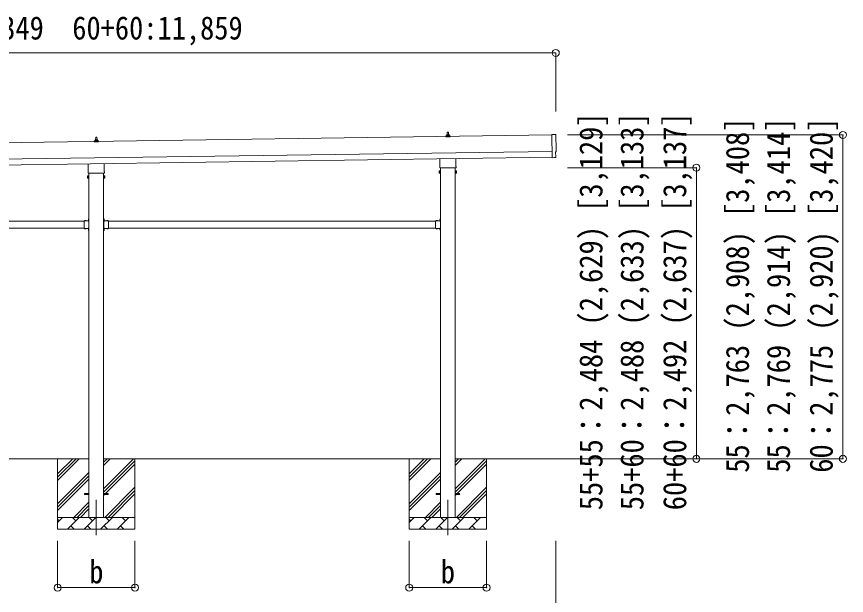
# Model space of a CAD drawing. Units: millimetres at full size, sheet at 1:60; details may follow other scales. Extents: x -16864 to 16864, y -11640 to 11640.
# Drawn here: x 1974 to 9054, y -8179 to -3242 of the extents above; entities that cross this region are included whole.
import ezdxf
from ezdxf.enums import TextEntityAlignment as Align

# ---------------------------------------------------------------- set-up
doc = ezdxf.new("R2010")
doc.units = ezdxf.units.MM
doc.header["$LTSCALE"] = 60
doc.header["$PDMODE"] = 32
doc.header["$PDSIZE"] = 60
doc.linetypes.add('CHAIN1', pattern=[8, 5, -1, 1, -1])
doc.linetypes.add('USER3', pattern=[4, 3, -1])
for name, color, linetype, lineweight in [('0-1_Defpoints', 7, 'CHAIN1', 9), ('0-2_TEXT1', 4, 'Continuous', 9), ('0-3_SHAPE', 7, 'Continuous', 9), ('0-8_TABLE1', 6, 'Continuous', 9)]:
    doc.layers.add(name, color=color, linetype=linetype, lineweight=lineweight)
doc.styles.add('ＭＳ ゴシック', font='')
doc.styles.get('ＭＳ ゴシック').set_extended_font_data('MS Gothic')

msp = doc.modelspace()

# ---------------------------------------------------------------- linework, layer by layer
at = {"layer": '0-1_Defpoints'}
for p, q in [((2653.86, -7364.24), (2653.86, -7713.24)), ((5653.86, -7364.24), (5653.86, -7713.24))]:
    msp.add_line(p, q, dxfattribs=at)
at = {"layer": '0-2_TEXT1'}
for p, q in [((5648.17, -4251.41), (5648.89, -4227.88)), ((5649.89, -4226.91), (5658.44, -4226.91)), ((5659.44, -4227.88), (5660.17, -4251.41)), ((6541.48, -4246.49), (6544.32, -4445.33)), ((6573.16, -4247.7), (6541.48, -4246.49)), ((6541.56, -4251.58), (1176.6, -4328.22)), ((2635.92, -4309.77), (2635.92, -4302.05)), ((2672.42, -4309.77), (2635.92, -4309.77)), ((2636.3, -4301.27), (2672.03, -4301.27)), ((2636.68, -4301.08), (2643.4, -4299.45)), ((2643.78, -4299.27), (2664.55, -4299.27)), ((2644.17, -4298.48), (2644.17, -4294.27)), ((2645.17, -4294.27), (2663.17, -4294.27)), ((2648.17, -4294.27), (2648.89, -4270.74)), ((2649.89, -4269.77), (2658.44, -4269.77)), ((2659.44, -4270.74), (2660.17, -4294.27)), ((2664.17, -4298.48), (2664.17, -4294.27)), ((2671.65, -4301.08), (2664.93, -4299.45)), ((2672.42, -4309.77), (2672.42, -4302.05)), ((5635.92, -4266.91), (5635.92, -4259.2)), ((5672.42, -4266.91), (5635.92, -4266.91)), ((5636.3, -4258.41), (5672.03, -4258.41)), ((5636.68, -4258.22), (5643.4, -4256.59)), ((5643.78, -4256.41), (5664.55, -4256.41)), ((5644.17, -4255.62), (5644.17, -4251.41)), ((5645.17, -4251.41), (5663.17, -4251.41)), ((5664.17, -4255.62), (5664.17, -4251.41)), ((5671.65, -4258.22), (5664.93, -4256.59)), ((5672.42, -4266.91), (5672.42, -4259.2)), ((1178.6, -4468.21), (6543.56, -4391.56)), ((1179.32, -4518.2), (6544.27, -4441.56)), ((5585.56, -4520.9), (5585.56, -4455.26)), ((5722.16, -4453.3), (5722.16, -4520.9)), ((6562.53, -4444.16), (6544.32, -4445.33)), ((6563.21, -4444.79), (6562.53, -4444.16)), ((6563.95, -4445.05), (6570.87, -4444.59)), ((2585.56, -4563.75), (2585.56, -4498.11)), ((2722.16, -4496.16), (2722.16, -4563.75)), ((5583.86, -4529.67), (5583.86, -4524.17)), ((5723.86, -4524.17), (5723.86, -4529.67)), ((2579.86, -4602.02), (2580.62, -4600.71)), ((2579.86, -4602.02), (2579.86, -4619.02)), ((2583.86, -4572.52), (2583.86, -4567.02)), ((2721.8, -4576.02), (2585.92, -4576.02)), ((2591.36, -4576.02), (2591.36, -7514.24)), ((2716.36, -7514.24), (2716.36, -4576.02)), ((2723.86, -4567.02), (2723.86, -4572.52)), ((2727.86, -4602.02), (2727.1, -4600.71)), ((2727.86, -4602.02), (2727.86, -4619.02)), ((5579.86, -4559.17), (5580.62, -4557.85)), ((5579.86, -4559.17), (5579.86, -4576.17)), ((5579.86, -4576.17), (5580.62, -4577.48)), ((5586.86, -4562.76), (5580.62, -4562.76)), ((5586.86, -4572.58), (5580.62, -4572.58)), ((5586.86, -4577.48), (5580.62, -4577.48)), ((5721.8, -4533.17), (5585.92, -4533.17)), ((5589.36, -4576.87), (5586.86, -4576.87)), ((5591.36, -4533.17), (5591.36, -7514.24)), ((5716.36, -7514.24), (5716.36, -4533.17)), ((5718.36, -4576.87), (5720.86, -4576.87)), ((5720.86, -4562.76), (5727.1, -4562.76)), ((5720.86, -4572.58), (5727.1, -4572.58)), ((5720.86, -4577.48), (5727.1, -4577.48)), ((5727.86, -4559.17), (5727.1, -4557.85)), ((5727.86, -4576.17), (5727.1, -4577.48)), ((5727.86, -4559.17), (5727.86, -4576.17)), ((2579.86, -4619.02), (2580.62, -4620.34)), ((2586.86, -4605.62), (2580.62, -4605.62)), ((2586.86, -4615.43), (2580.62, -4615.43)), ((2586.86, -4620.34), (2580.62, -4620.34)), ((2589.36, -4619.72), (2586.86, -4619.72)), ((2718.36, -4619.72), (2720.86, -4619.72)), ((2720.86, -4605.62), (2727.1, -4605.62)), ((2720.86, -4615.43), (2727.1, -4615.43)), ((2720.86, -4620.34), (2727.1, -4620.34)), ((2727.86, -4619.02), (2727.1, -4620.34)), ((-241.64, -4986.24), (2549.36, -4986.24)), ((2549.36, -4983.24), (2549.36, -5049.24)), ((2549.36, -4983.24), (2589.36, -4983.24)), ((2552.46, -4982.73), (2552.46, -4983.24)), ((2552.46, -4983.24), (2564.26, -4983.24)), ((2585.36, -4986.24), (2590.86, -4986.24)), ((2588.85, -4967.34), (2589.36, -4967.34)), ((2589.36, -4963.24), (2591.36, -4963.24)), ((2589.36, -4963.24), (2589.36, -4983.24)), ((2589.36, -4967.34), (2589.36, -4979.14)), ((2591.36, -4970.24), (2589.36, -4970.24)), ((2591.36, -4976.24), (2589.36, -4976.24)), ((2589.36, -4987.24), (2589.36, -5045.24)), ((2590.86, -4986.24), (2590.86, -5046.24)), ((2591.36, -4963.24), (2591.36, -4983.24)), ((2718.36, -4963.24), (2716.36, -4963.24)), ((2716.36, -4963.24), (2716.36, -4983.24)), ((2716.36, -4970.24), (2718.36, -4970.24)), ((2716.36, -4976.24), (2718.36, -4976.24)), ((2722.36, -4986.24), (2716.86, -4986.24)), ((2716.86, -4986.24), (2716.86, -5046.24)), ((2718.36, -4963.24), (2718.36, -4983.24)), ((2718.87, -4967.34), (2718.36, -4967.34)), ((2718.36, -4967.34), (2718.36, -4979.14)), ((2758.36, -4983.24), (2718.36, -4983.24)), ((2718.36, -4987.24), (2718.36, -5045.24)), ((2755.26, -4983.24), (2743.46, -4983.24)), ((2755.26, -4982.73), (2755.26, -4983.24)), ((2758.36, -4983.24), (2758.36, -5049.24)), ((2758.36, -4986.24), (5549.36, -4986.24)), ((5549.36, -4983.24), (5549.36, -5049.24)), ((5549.36, -4983.24), (5589.36, -4983.24)), ((5552.46, -4982.73), (5552.46, -4983.24)), ((5552.46, -4983.24), (5564.26, -4983.24)), ((5585.36, -4986.24), (5590.86, -4986.24)), ((5588.85, -4967.34), (5589.36, -4967.34)), ((5589.36, -4963.24), (5591.36, -4963.24)), ((5589.36, -4963.24), (5589.36, -4983.24)), ((5589.36, -4967.34), (5589.36, -4979.14)), ((5591.36, -4970.24), (5589.36, -4970.24)), ((5591.36, -4976.24), (5589.36, -4976.24)), ((5589.36, -4987.24), (5589.36, -5045.24)), ((5590.86, -4986.24), (5590.86, -5046.24)), ((5591.36, -4963.24), (5591.36, -4983.24)), ((-241.64, -5046.24), (2549.36, -5046.24)), ((2549.36, -5049.24), (2589.36, -5049.24)), ((2552.46, -5049.75), (2552.46, -5049.24)), ((2552.46, -5049.24), (2564.26, -5049.24)), ((2585.36, -5046.24), (2590.86, -5046.24)), ((2589.36, -5047.24), (2585.36, -5047.24)), ((2588.85, -5053.34), (2589.36, -5053.34)), ((2589.36, -5049.24), (2589.36, -5069.24)), ((2589.36, -5053.34), (2589.36, -5065.14)), ((2591.36, -5056.24), (2589.36, -5056.24)), ((2591.36, -5062.24), (2589.36, -5062.24)), ((2589.36, -5069.24), (2591.36, -5069.24)), ((2591.36, -5049.24), (2591.36, -5069.24)), ((2716.36, -5049.24), (2716.36, -5069.24)), ((2716.36, -5056.24), (2718.36, -5056.24)), ((2716.36, -5062.24), (2718.36, -5062.24)), ((2718.36, -5069.24), (2716.36, -5069.24)), ((2722.36, -5046.24), (2716.86, -5046.24)), ((2718.36, -5047.24), (2722.36, -5047.24)), ((2718.36, -5049.24), (2718.36, -5069.24)), ((2758.36, -5049.24), (2718.36, -5049.24)), ((2718.87, -5053.34), (2718.36, -5053.34)), ((2718.36, -5053.34), (2718.36, -5065.14)), ((2755.26, -5049.24), (2743.46, -5049.24)), ((2755.26, -5049.75), (2755.26, -5049.24)), ((2758.36, -5046.24), (5549.36, -5046.24)), ((5549.36, -5049.24), (5589.36, -5049.24)), ((5552.46, -5049.75), (5552.46, -5049.24)), ((5552.46, -5049.24), (5564.26, -5049.24)), ((5585.36, -5046.24), (5590.86, -5046.24)), ((5589.36, -5047.24), (5585.36, -5047.24)), ((5588.85, -5053.34), (5589.36, -5053.34)), ((5589.36, -5049.24), (5589.36, -5069.24)), ((5589.36, -5053.34), (5589.36, -5065.14)), ((5591.36, -5056.24), (5589.36, -5056.24)), ((5591.36, -5062.24), (5589.36, -5062.24)), ((5589.36, -5069.24), (5591.36, -5069.24)), ((5591.36, -5049.24), (5591.36, -5069.24)), ((2553.86, -7309.74), (2591.36, -7309.74)), ((2553.86, -7318.74), (2553.86, -7309.74)), ((2553.86, -7309.74), (2591.36, -7309.74)), ((2553.86, -7318.74), (2553.86, -7309.74)), ((2553.86, -7318.74), (2591.36, -7318.74)), ((2553.86, -7318.74), (2591.36, -7318.74)), ((2716.36, -7309.74), (2753.86, -7309.74)), ((2716.36, -7309.74), (2753.86, -7309.74)), ((2716.36, -7318.74), (2753.86, -7318.74)), ((2716.36, -7318.74), (2753.86, -7318.74)), ((2753.86, -7318.74), (2753.86, -7309.74)), ((2753.86, -7318.74), (2753.86, -7309.74)), ((5553.86, -7309.74), (5591.36, -7309.74)), ((5553.86, -7318.74), (5553.86, -7309.74)), ((5553.86, -7309.74), (5591.36, -7309.74)), ((5553.86, -7318.74), (5553.86, -7309.74)), ((5553.86, -7318.74), (5591.36, -7318.74)), ((5553.86, -7318.74), (5591.36, -7318.74)), ((5716.36, -7309.74), (5753.86, -7309.74)), ((5716.36, -7309.74), (5753.86, -7309.74)), ((5716.36, -7318.74), (5753.86, -7318.74)), ((5716.36, -7318.74), (5753.86, -7318.74)), ((5753.86, -7318.74), (5753.86, -7309.74)), ((5753.86, -7318.74), (5753.86, -7309.74))]:
    msp.add_line(p, q, dxfattribs=at)
for points in [[(6573.66, -4441.56), (6572.99, -4394.53), (6573.59, -4394.52)], [(2586.86, -4620.34), (2586.86, -4600.71), (2580.62, -4600.71)], [(2586.86, -4619.72), (2586.86, -4601.32), (2589.36, -4601.32)], [(2720.86, -4619.72), (2720.86, -4601.32), (2718.36, -4601.32)], [(2720.86, -4620.34), (2720.86, -4600.71), (2727.1, -4600.71)], [(5586.86, -4577.48), (5586.86, -4557.85), (5580.62, -4557.85)], [(5586.86, -4576.87), (5586.86, -4558.47), (5589.36, -4558.47)], [(5720.86, -4576.87), (5720.86, -4558.47), (5718.36, -4558.47)], [(5720.86, -4577.48), (5720.86, -4557.85), (5727.1, -4557.85)], [(2552.46, -4982.73), (2564.26, -4982.73), (2564.26, -4983.24)], [(2589.36, -4987.24), (2585.36, -4987.24), (2585.36, -4985.24), (2589.36, -4985.24)], [(2588.85, -4967.34), (2588.85, -4979.14), (2589.36, -4979.14)], [(2718.87, -4967.34), (2718.87, -4979.14), (2718.36, -4979.14)], [(2718.36, -4987.24), (2722.36, -4987.24), (2722.36, -4985.24), (2718.36, -4985.24)], [(2755.26, -4982.73), (2743.46, -4982.73), (2743.46, -4983.24)], [(5552.46, -4982.73), (5564.26, -4982.73), (5564.26, -4983.24)], [(5589.36, -4987.24), (5585.36, -4987.24), (5585.36, -4985.24), (5589.36, -4985.24)], [(5588.85, -4967.34), (5588.85, -4979.14), (5589.36, -4979.14)], [(2552.46, -5049.75), (2564.26, -5049.75), (2564.26, -5049.24)], [(2589.36, -5045.24), (2585.36, -5045.24), (2585.36, -5047.24)], [(2588.85, -5053.34), (2588.85, -5065.14), (2589.36, -5065.14)], [(2718.36, -5045.24), (2722.36, -5045.24), (2722.36, -5047.24)], [(2718.87, -5053.34), (2718.87, -5065.14), (2718.36, -5065.14)], [(2755.26, -5049.75), (2743.46, -5049.75), (2743.46, -5049.24)], [(5552.46, -5049.75), (5564.26, -5049.75), (5564.26, -5049.24)], [(5589.36, -5045.24), (5585.36, -5045.24), (5585.36, -5047.24)], [(5588.85, -5053.34), (5588.85, -5065.14), (5589.36, -5065.14)]]:
    msp.add_lwpolyline(points, dxfattribs=at)
for points in [[(2589.36, -4621.02), (2589.36, -4600.02), (2591.36, -4600.02), (2591.36, -4621.02)], [(2718.36, -4621.02), (2718.36, -4600.02), (2716.36, -4600.02), (2716.36, -4621.02)], [(5589.36, -4578.17), (5589.36, -4557.17), (5591.36, -4557.17), (5591.36, -4578.17)], [(5718.36, -4578.17), (5718.36, -4557.17), (5716.36, -4557.17), (5716.36, -4578.17)]]:
    msp.add_lwpolyline(points, close=True, dxfattribs=at)
at = {"layer": '0-2_TEXT1', "linetype": 'USER3'}
for points in [[(2555.86, -4980.63), (2557.21, -4983.41), (2558.36, -4984.01)], [(2560.86, -4980.63), (2559.5, -4983.41), (2558.36, -4984.01)], [(2586.75, -4970.74), (2589.53, -4972.09), (2590.13, -4973.24)], [(2586.75, -4975.74), (2589.53, -4974.38), (2590.13, -4973.24)], [(2720.97, -4970.74), (2718.19, -4972.09), (2717.58, -4973.24)], [(2720.97, -4975.74), (2718.19, -4974.38), (2717.58, -4973.24)], [(2746.86, -4980.63), (2748.21, -4983.41), (2749.36, -4984.01)], [(2751.86, -4980.63), (2750.5, -4983.41), (2749.36, -4984.01)], [(5555.86, -4980.63), (5557.21, -4983.41), (5558.36, -4984.01)], [(5560.86, -4980.63), (5559.5, -4983.41), (5558.36, -4984.01)], [(5586.75, -4970.74), (5589.53, -4972.09), (5590.13, -4973.24)], [(5586.75, -4975.74), (5589.53, -4974.38), (5590.13, -4973.24)], [(2555.86, -5051.85), (2557.21, -5049.07), (2558.36, -5048.46)], [(2560.86, -5051.85), (2559.5, -5049.07), (2558.36, -5048.46)], [(2586.75, -5056.74), (2589.53, -5058.09), (2590.13, -5059.24)], [(2586.75, -5061.74), (2589.53, -5060.38), (2590.13, -5059.24)], [(2720.97, -5056.74), (2718.19, -5058.09), (2717.58, -5059.24)], [(2720.97, -5061.74), (2718.19, -5060.38), (2717.58, -5059.24)], [(2746.86, -5051.85), (2748.21, -5049.07), (2749.36, -5048.46)], [(2751.86, -5051.85), (2750.5, -5049.07), (2749.36, -5048.46)], [(5555.86, -5051.85), (5557.21, -5049.07), (5558.36, -5048.46)], [(5560.86, -5051.85), (5559.5, -5049.07), (5558.36, -5048.46)], [(5586.75, -5056.74), (5589.53, -5058.09), (5590.13, -5059.24)], [(5586.75, -5061.74), (5589.53, -5060.38), (5590.13, -5059.24)]]:
    msp.add_lwpolyline(points, dxfattribs=at)
at = {"layer": '0-2_TEXT1'}
for centre, radius, start, end in [((5648.25, -4252.04), 4.13, 90, 171.17633), ((5649.89, -4227.91), 1, 90, 178.60509), ((5657.5, -4251.41), 4.83, 133.60282, 180), ((5650.83, -4251.41), 4.83, 0, 46.39718), ((5658.44, -4227.91), 1, 1.39491, 90), ((5660.08, -4252.04), 4.13, 8.82367, 90), ((2636.92, -4302.05), 1, 103.62699, 180), ((2643.17, -4298.48), 1, 283.62699, 0), ((2648.25, -4294.9), 4.13, 90, 171.17633), ((2645.17, -4295.27), 1, 90, 180), ((2649.89, -4270.77), 1, 90, 178.60509), ((2657.5, -4294.27), 4.83, 133.60282, 180), ((2650.83, -4294.27), 4.83, 0, 46.39718), ((2658.44, -4270.77), 1, 1.39491, 90), ((2660.08, -4294.9), 4.13, 8.82367, 90), ((2663.17, -4295.27), 1, 0, 90), ((2665.17, -4298.48), 1, 180, 256.37301), ((2671.42, -4302.05), 1, 0, 76.37301), ((5636.92, -4259.2), 1, 103.62699, 180), ((5643.17, -4255.62), 1, 283.62699, 0), ((5645.17, -4252.41), 1, 90, 180), ((5663.17, -4252.41), 1, 0, 90), ((5665.17, -4255.62), 1, 180, 256.37301), ((5671.42, -4259.2), 1, 0, 76.37301), ((6563.89, -4444.05), 1, 227.3164, 273.81435), ((5587.86, -4524.17), 4, 125.09963, 180), ((5587.86, -4529.67), 4, 180, 194.47751), ((5587.86, -4529.67), 4, 194.47751, 241.04498), ((5719.86, -4529.67), 4, 298.95502, 345.52249), ((5719.86, -4524.17), 4, 0, 54.90037), ((5719.86, -4529.67), 4, 345.52249, 0), ((2584.2, -4603.16), 4.34, 145.61575, 214.38425), ((2587.86, -4567.02), 4, 125.09963, 180), ((2587.86, -4572.52), 4, 180, 194.47751), ((2587.86, -4572.52), 4, 194.47751, 241.04498), ((2719.86, -4572.52), 4, 298.95502, 345.52249), ((2719.86, -4567.02), 4, 0, 54.90037), ((2719.86, -4572.52), 4, 345.52249, 0), ((2723.51, -4603.16), 4.34, 325.61575, 34.38425), ((5584.2, -4560.31), 4.34, 145.61575, 214.38425), ((5584.2, -4575.03), 4.34, 145.61575, 214.38425), ((5596.1, -4567.67), 16.24, 162.41205, 197.58795), ((5723.51, -4560.31), 4.34, 325.61575, 34.38425), ((5711.62, -4567.67), 16.24, 342.41205, 17.58795), ((5723.51, -4575.03), 4.34, 325.61575, 34.38425), ((2596.1, -4610.52), 16.24, 162.41205, 197.58795), ((2584.2, -4617.89), 4.34, 145.61575, 214.38425), ((2711.62, -4610.52), 16.24, 342.41205, 17.58795), ((2723.51, -4617.89), 4.34, 325.61575, 34.38425), ((2558.36, -4988.47), 8.23, 44.2189, 135.7811), ((2594.59, -4973.24), 8.23, 134.2189, 225.7811), ((2589.36, -4983.24), 2, 270, 0), ((2718.36, -4983.24), 2, 180, 270), ((2713.13, -4973.24), 8.23, 314.2189, 45.7811), ((2749.36, -4988.47), 8.23, 44.2189, 135.7811), ((5558.36, -4988.47), 8.23, 44.2189, 135.7811), ((5594.59, -4973.24), 8.23, 134.2189, 225.7811), ((5589.36, -4983.24), 2, 270, 0), ((2558.36, -5044.01), 8.23, 224.2189, 315.7811), ((2594.59, -5059.24), 8.23, 134.2189, 225.7811), ((2589.36, -5049.24), 2, 0, 90), ((2718.36, -5049.24), 2, 90, 180), ((2713.13, -5059.24), 8.23, 314.2189, 45.7811), ((2749.36, -5044.01), 8.23, 224.2189, 315.7811), ((5558.36, -5044.01), 8.23, 224.2189, 315.7811), ((5594.59, -5059.24), 8.23, 134.2189, 225.7811), ((5589.36, -5049.24), 2, 0, 90)]:
    msp.add_arc(centre, radius, start, end, dxfattribs=at)
for centre, major_axis, ratio, start_param, end_param in [((6572.96, -4250.69), (3, -0.04), 0.99863, 6.2683889, 7.8016218), ((11339.34, -4253.03), (-4762.89, -68.04), 0.99863, 6.268406, 6.2977043), ((6570.66, -4441.59), (2.21, -2.04), 0.9974, 5.5252311, 7.0411395), ((6573.53, -4390.12), (4.41, -0.06), 0.99863, 4.712389, 6.2976778)]:
    msp.add_ellipse(centre, major_axis=major_axis, ratio=ratio, start_param=start_param, end_param=end_param, dxfattribs=at)
at = {"layer": '0-3_SHAPE'}
for p, q in [((2591.36, -7014.24), (-283.64, -7014.24)), ((2323.86, -7014.24), (2323.86, -7614.24)), ((2323.86, -7199.29), (2508.91, -7014.24)), ((2323.86, -7171), (2480.63, -7014.24)), ((2323.86, -7142.72), (2452.34, -7014.24)), ((2716.36, -7269.34), (2971.46, -7014.24)), ((2716.36, -7071.35), (2773.47, -7014.24)), ((2716.36, -7043.06), (2745.18, -7014.24)), ((5591.36, -7014.24), (2716.36, -7014.24)), ((2716.36, -7297.62), (2983.86, -7030.12)), ((2716.36, -7325.91), (2983.86, -7058.41)), ((2983.86, -7014.24), (2983.86, -7614.24)), ((5323.86, -7014.24), (5323.86, -7614.24)), ((5323.86, -7199.29), (5508.91, -7014.24)), ((5323.86, -7171), (5480.63, -7014.24)), ((5323.86, -7142.72), (5452.34, -7014.24)), ((5716.36, -7269.34), (5971.46, -7014.24)), ((5716.36, -7071.35), (5773.47, -7014.24)), ((5716.36, -7043.06), (5745.18, -7014.24)), ((6673.26, -7014.24), (5716.36, -7014.24)), ((5716.36, -7297.62), (5983.86, -7030.12)), ((5716.36, -7325.91), (5983.86, -7058.41)), ((5983.86, -7014.24), (5983.86, -7614.24)), ((2323.86, -7397.28), (2591.36, -7129.78)), ((5323.86, -7397.28), (5591.36, -7129.78)), ((2323.86, -7425.56), (2591.36, -7158.06)), ((2323.86, -7453.85), (2591.36, -7186.35)), ((5323.86, -7425.56), (5591.36, -7158.06)), ((5323.86, -7453.85), (5591.36, -7186.35)), ((2726.02, -7514.24), (2983.86, -7256.4)), ((2754.3, -7514.24), (2983.86, -7284.68)), ((5726.02, -7514.24), (5983.86, -7256.4)), ((5754.3, -7514.24), (5983.86, -7284.68)), ((2782.58, -7514.24), (2983.86, -7312.96)), ((5782.58, -7514.24), (5983.86, -7312.96)), ((2461.46, -7514.24), (2591.36, -7384.34)), ((2489.74, -7514.24), (2591.36, -7412.62)), ((5461.46, -7514.24), (5591.36, -7384.34)), ((5489.74, -7514.24), (5591.36, -7412.62)), ((2518.03, -7514.24), (2591.36, -7440.91)), ((5518.03, -7514.24), (5591.36, -7440.91)), ((2323.86, -7514.24), (2983.86, -7514.24)), ((2323.86, -7557.13), (2366.75, -7514.24)), ((2338.2, -7542.79), (2323.86, -7528.45)), ((2408.17, -7614.24), (2508.17, -7514.24)), ((2479.62, -7542.79), (2451.07, -7514.24)), ((2549.6, -7614.24), (2649.6, -7514.24)), ((2621.04, -7542.79), (2592.49, -7514.24)), ((2691.02, -7614.24), (2791.02, -7514.24)), ((2762.46, -7542.79), (2733.91, -7514.24)), ((2832.44, -7614.24), (2932.44, -7514.24)), ((2903.88, -7542.79), (2875.33, -7514.24)), ((2980.57, -7514.24), (2983.86, -7510.95)), ((5323.86, -7514.24), (5983.86, -7514.24)), ((5323.86, -7557.13), (5366.75, -7514.24)), ((5338.2, -7542.79), (5323.86, -7528.45)), ((5408.17, -7614.24), (5508.17, -7514.24)), ((5479.62, -7542.79), (5451.07, -7514.24)), ((5549.6, -7614.24), (5649.6, -7514.24)), ((5621.04, -7542.79), (5592.49, -7514.24)), ((5691.02, -7614.24), (5791.02, -7514.24)), ((5762.46, -7542.79), (5733.91, -7514.24)), ((5832.44, -7614.24), (5932.44, -7514.24)), ((5903.88, -7542.79), (5875.33, -7514.24)), ((5980.57, -7514.24), (5983.86, -7510.95)), ((2983.86, -7614.24), (2323.86, -7614.24)), ((2436.73, -7585.69), (2465.28, -7614.24)), ((2578.15, -7585.69), (2606.7, -7614.24)), ((2719.57, -7585.69), (2748.12, -7614.24)), ((2860.99, -7585.69), (2889.54, -7614.24)), ((5983.86, -7614.24), (5323.86, -7614.24)), ((5436.73, -7585.69), (5465.28, -7614.24)), ((5578.15, -7585.69), (5606.7, -7614.24)), ((5719.57, -7585.69), (5748.12, -7614.24)), ((5860.99, -7585.69), (5889.54, -7614.24))]:
    msp.add_line(p, q, dxfattribs=at)
at = {"layer": '0-8_TABLE1'}
for p, q in [((6574.57, -3551.6), (-4264.36, -3551.6)), ((6574.57, -3551.6), (6574.57, -4051.6)), ((9024.26, -4251.13), (6673.26, -4251.13)), ((9024.26, -7014.24), (9024.26, -4251.13)), ((7774.26, -4530.67), (6674.26, -4530.67)), ((7774.26, -4530.67), (7774.26, -7014.24)), ((9024.26, -7014.24), (6673.26, -7014.24)), ((2323.86, -8113.24), (2323.86, -7713.24)), ((2983.86, -8113.24), (2983.86, -7713.24)), ((5323.86, -8113.24), (5323.86, -7713.24)), ((5983.86, -8113.24), (5983.86, -7713.24)), ((6574.26, -9363.24), (6574.26, -7713.24)), ((2323.86, -8113.24), (2983.86, -8113.24)), ((5323.86, -8113.24), (5983.86, -8113.24))]:
    msp.add_line(p, q, dxfattribs=at)
for p in [(6574.57, -3551.6), (9024.26, -4251.13), (7774.26, -4530.67), (7774.26, -7014.24), (9024.26, -7014.24), (2323.86, -8113.24), (2983.86, -8113.24), (5323.86, -8113.24), (5983.86, -8113.24)]:
    msp.add_point(p, dxfattribs=at)

# ---------------------------------------------------------------- texts
at = {"layer": '0-8_TABLE1', "color": 7, "style": 'ＭＳ ゴシック', "width": 0.9}
for s, p in [('55+55:1,0839\u300055+60:11,349\u300060+60:11,859', (-944.89, -3496.6)), ('b', (2593.86, -8135.74)), ('b', (5593.86, -8135.74))]:
    msp.add_text(s, height=197.9, dxfattribs=at).set_placement(p, align=Align.BOTTOM_LEFT)
for s, p in [('55+55：2,484 (2,629) [3,129]', (7032.25, -7452.45)), ('55+60：2,488 (2,633) [3,133]', (7382.25, -7452.45)), ('60+60：2,492 (2,637) [3,137]', (7746.76, -7452.45)), ('55：2,763 (2,908) [3,408]', (8282.25, -7132.69)), ('55：2,769 (2,914) [3,414]', (8632.25, -7132.69)), ('60：2,775 (2,920) [3,420]', (8996.76, -7132.69))]:
    msp.add_text(s, height=197.9, rotation=90, dxfattribs=at).set_placement(p, align=Align.BOTTOM_LEFT)

doc.saveas('drawing.dxf')
